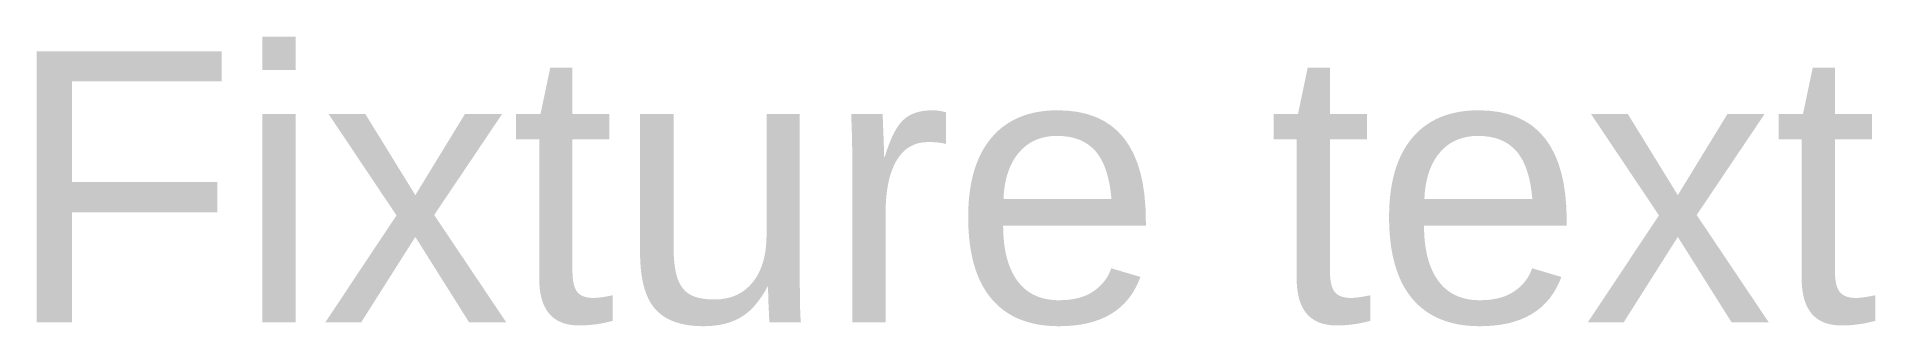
# Model space of a CAD drawing. Extents: x 5.6 to 39.5, y 4.9 to 10.3.
import ezdxf

# ---------------------------------------------------------------- set-up
doc = ezdxf.new("R2010")
doc.units = 0
doc.layers.get('0').update_dxf_attribs({"linetype": 'CONTINUOUS'})
doc.styles.get("Standard").update_dxf_attribs({"font": 'arial.ttf'})

msp = doc.modelspace()

# ---------------------------------------------------------------- texts
msp.add_text('Fixture text', height=5).set_placement((5, 5))

doc.saveas('drawing.dxf')
